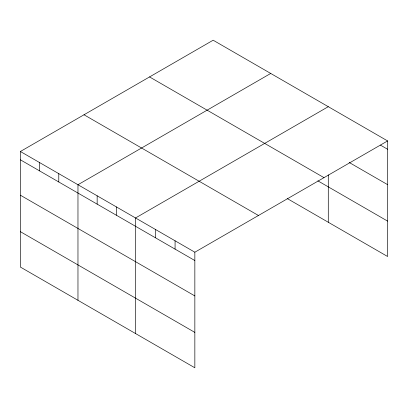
<?xml version="1.0" encoding="UTF-8"?>
<svg xmlns="http://www.w3.org/2000/svg" width="408" height="408" viewBox="0 0 408 408"><rect width="100%" height="100%" fill="white"/><g stroke="black" fill="none" stroke-linecap="round" stroke-linejoin="round"><path stroke-width="0.61" d="M20.4 151.496L194.846 252.21L194.846 367.786L20.4 267.072L20.4 151.496L213.154 40.213L387.6 140.928L387.6 256.505L287.171 198.518M270.723 73.445L77.969 184.732L77.969 300.308M328.287 106.682L135.532 217.969L135.532 333.545M194.846 252.21L387.6 140.928M380.46 145.131L387.6 149.251M349.156 162.45L387.6 184.645M149.547 76.933L323.993 177.648M317.873 180.851L387.6 221.111M84.007 114.77L258.453 215.49M20.4 159.819L194.846 260.539M20.4 195.213L194.846 295.928M20.4 231.678L194.846 332.398M328.287 174.92L328.287 222.258M175.073 240.796L175.073 249.12M155.305 229.383L155.305 237.706M116.346 206.892L116.346 215.215M97.155 195.809L97.155 204.138M58.778 173.655L58.778 181.978M39.591 162.578L39.591 170.901"/></g></svg>
